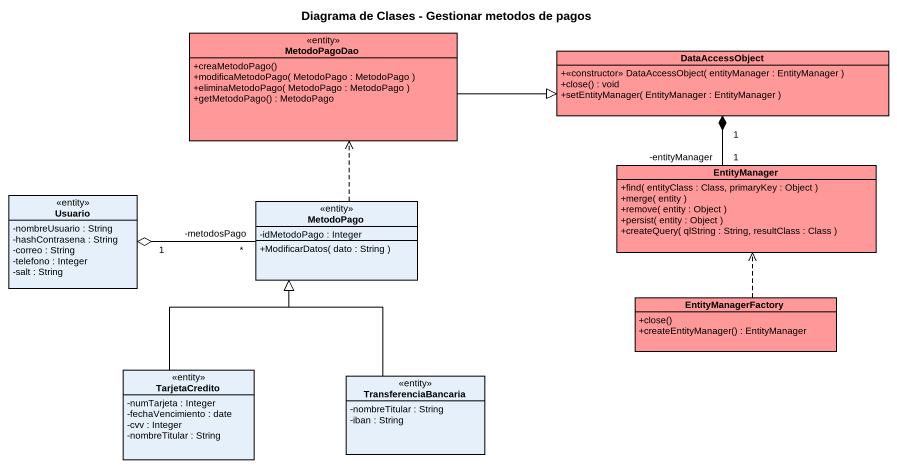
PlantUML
@startuml
title Diagrama de Clases - Gestionar metodos de pagos
hide circle
hide empty members
skinparam classAttributeIconSize 0
class MetodoPagoDao <<entity>> #FF9999 {
  +creaMetodoPago()
  +modificaMetodoPago( MetodoPago : MetodoPago )
  +eliminaMetodoPago( MetodoPago : MetodoPago )
  +getMetodoPago() : MetodoPago
}
class DataAccessObject #FF9999 {
  +<<constructor>> DataAccessObject( entityManager : EntityManager )
  +close() : void
  +setEntityManager( EntityManager : EntityManager )
}
class Usuario <<entity>> {
  -nombreUsuario : String
  -hashContrasena : String
  -correo : String
  -telefono : Integer
  -salt : String
}
class MetodoPago <<entity>> {
  -idMetodoPago : Integer
  +ModificarDatos( dato : String )
}
class EntityManager #FF9999 {
  +find( entityClass : Class, primaryKey : Object )
  +merge( entity )
  +remove( entity : Object )
  +persist( entity : Object )
  +createQuery( qlString : String, resultClass : Class )
}
class EntityManagerFactory #FF9999 {
  +close()
  +createEntityManager() : EntityManager
}
class TarjetaCredito <<entity>> {
  -numTarjeta : Integer
  -fechaVencimiento : date
  -cvv : Integer
  -nombreTitular : String
}
class TransferenciaBancaria <<entity>> {
  -nombreTitular : String
  -iban : String
}
MetodoPagoDao -right-|> DataAccessObject
DataAccessObject "1" *-- "-entityManager\n1" EntityManager
Usuario "1" o-right- "-metodosPago\n*" MetodoPago
MetodoPago .up.> MetodoPagoDao
EntityManagerFactory .up.> EntityManager
TarjetaCredito -up-|> MetodoPago
TransferenciaBancaria -up-|> MetodoPago
@enduml
